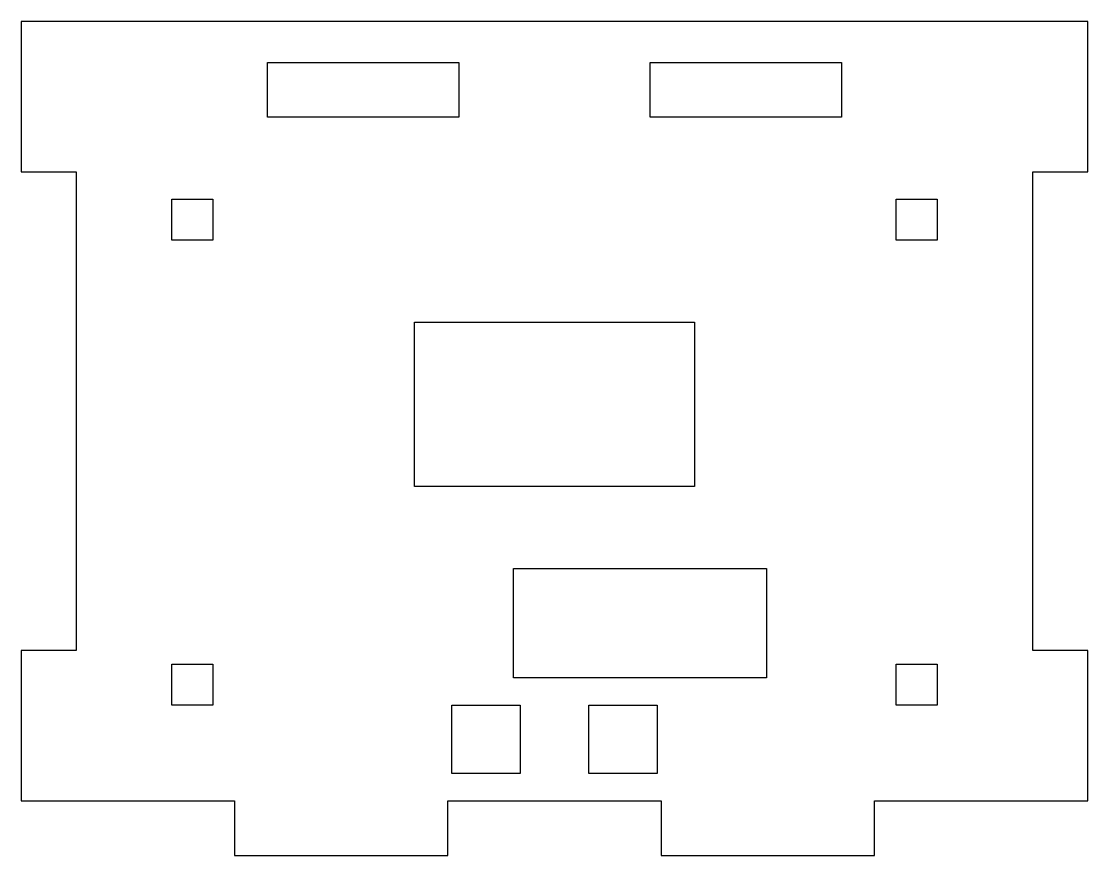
# Model space of a CAD drawing. Header units: millimetres. Extents: x -39 to 39, y -23 to 38.
import ezdxf

# ---------------------------------------------------------------- set-up
doc = ezdxf.new("R2010")
doc.units = ezdxf.units.MM

msp = doc.modelspace()

# ---------------------------------------------------------------- linework, layer by layer
for points in [[(7.8, -23), (23.4, -23), (23.4, -19), (39, -19), (39, -8), (35, -8), (35, 27), (39, 27), (39, 38), (-39, 38), (-39, 27), (-35, 27), (-35, -8), (-39, -8), (-39, -19), (-23.4, -19), (-23.4, -23), (-7.8, -23), (-7.8, -19), (7.8, -19)], [(-7, 35), (-7, 31), (-21, 31), (-21, 35)], [(7, 31), (7, 35), (21, 35), (21, 31)], [(-28, 22), (-28, 25), (-25, 25), (-25, 22)], [(28, 22), (25, 22), (25, 25), (28, 25)], [(-10.25, 4), (-10.25, 16), (10.25, 16), (10.25, 4)], [(15.5, -2), (15.5, -10), (-3, -10), (-3, -2)], [(-28, -9), (-25, -9), (-25, -12), (-28, -12)], [(28, -9), (28, -12), (25, -12), (25, -9)], [(-2.5, -17), (-7.5, -17), (-7.5, -12), (-2.5, -12)], [(7.5, -12), (7.5, -17), (2.5, -17), (2.5, -12)]]:
    msp.add_lwpolyline(points, close=True)

doc.saveas('drawing.dxf')
